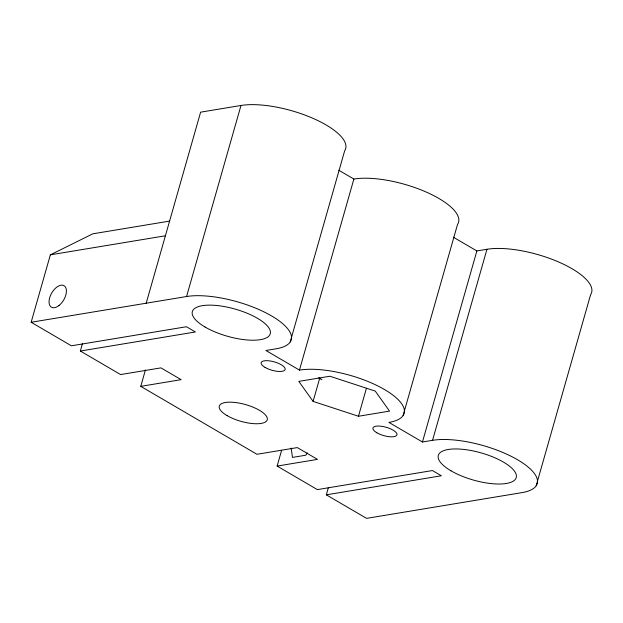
<?xml version="1.0" encoding="UTF-8"?>
<svg xmlns="http://www.w3.org/2000/svg" width="623" height="623" viewBox="0 0 623 623"><rect width="100%" height="100%" fill="white"/><g stroke="black" fill="none" stroke-linecap="round" stroke-linejoin="round"><path stroke-width="0.93" d="M82.454 343.608L80.344 351.029L195.396 331.973L186.448 326.74L71.404 345.796L31.15 322.262L50.362 254.838L92.866 233.804L169.565 221.103M146.195 303.214L200.622 112.163L240.992 105.474A62.339 21.727 15.9 0 1 313.128 118.393A62.339 21.727 15.9 0 1 344.628 150.922L290.201 341.972M281.619 450.289L277.118 466.074L317.489 459.385L297.319 447.594L256.956 454.284L140.759 386.353L145.432 369.945M31.15 322.262L186.565 296.525L240.992 105.474M328.43 487.412L326.32 494.833L366.565 518.367L521.981 492.622A62.339 21.727 15.9 0 0 517.627 459.79A62.339 21.727 15.9 0 0 432.541 440.329L422.449 442.003L388.908 422.394A62.339 21.727 15.9 0 0 384.547 389.562A62.339 21.727 15.9 0 0 299.461 370.101L353.88 179.05L338.787 170.227M313.096 401.391L298.814 381.385L329.902 376.237L375.264 391.096L389.546 411.11L358.466 416.257L313.096 401.391L319.755 378.036M358.466 416.257L366.441 388.238M403.097 415.549L457.516 224.498A62.339 21.727 15.9 0 0 426.023 191.97A62.339 21.727 15.9 0 0 353.88 179.05M422.449 442.003L476.868 250.952L486.96 249.278A62.339 21.727 15.9 0 1 559.096 262.205A62.339 21.727 15.9 0 1 590.596 294.726L536.177 485.776M432.541 440.329L486.96 249.278M307.326 452.866L305.792 455.211L292.475 457.414L291.167 448.069M50.362 254.838L165.407 235.782M140.759 386.353L181.129 379.664L160.96 367.874L120.597 374.563L80.344 351.029M326.32 494.833L441.364 475.777L432.417 470.552L317.372 489.608L277.118 466.074M453.388 237.223L476.868 250.952M318.641 377.811L321.974 379.757M299.461 370.101L265.92 350.492L276.012 348.818A62.339 21.727 15.9 0 0 271.659 315.986A62.339 21.727 15.9 0 0 186.565 296.525M227.115 415.634A24.936 8.691 15.9 0 0 266.831 420.681A24.936 8.691 15.9 0 0 235.844 402.567A24.936 8.691 15.9 0 0 227.115 415.634M265.071 367.406A12.468 4.345 15.9 0 0 284.921 369.93A12.468 4.345 15.9 0 0 269.432 360.873A12.468 4.345 15.9 0 0 265.071 367.406M376.876 432.775A12.468 4.345 15.9 0 0 396.726 435.298A12.468 4.345 15.9 0 0 381.237 426.241A12.468 4.345 15.9 0 0 376.876 432.775M205.053 327.02A40.518 14.127 15.9 0 0 269.58 335.221A40.518 14.127 15.9 0 0 219.234 305.784A40.518 14.127 15.9 0 0 205.053 327.02M451.021 470.824A40.518 14.127 15.9 0 0 515.556 479.025A40.518 14.127 15.9 0 0 465.202 449.588A40.518 14.127 15.9 0 0 451.021 470.824M58.998 305.511A12.468 6.931 -59.7 0 0 64.543 286.043A12.468 6.931 -59.7 0 0 49.661 297.786A12.468 6.931 -59.7 0 0 58.998 305.511"/></g></svg>
